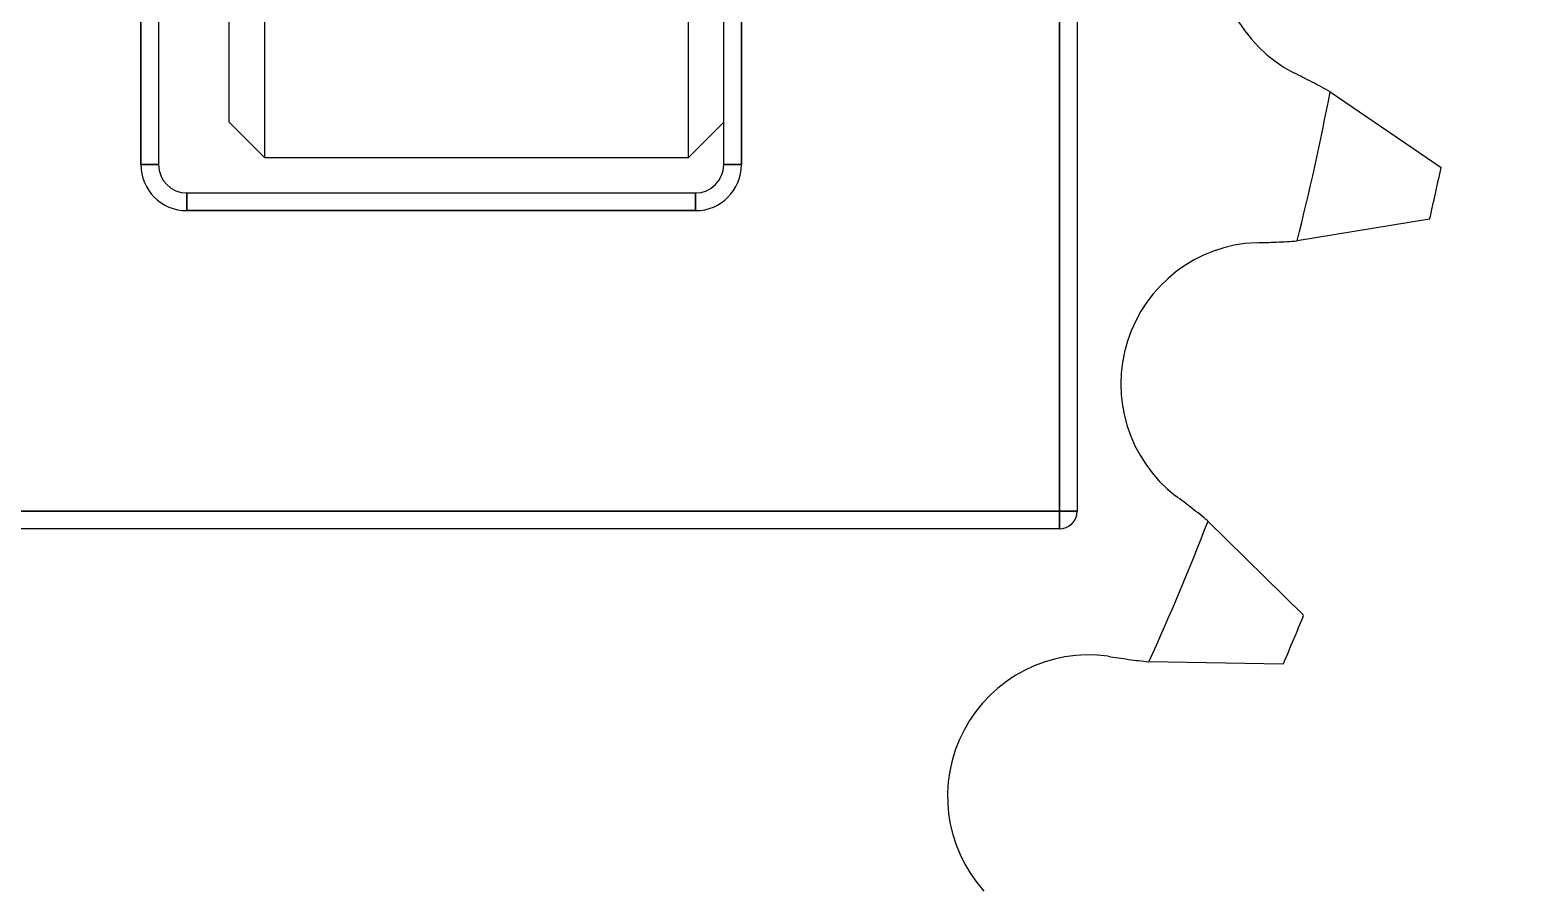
# Model space of a CAD drawing. Header units: metres. Extents: x 0 to 63075, y 0 to 44550.
# Drawn here: x 36410.9 to 36453.33, y 35128.53 to 35152.88 of the extents above; entities that cross this region are included whole.
import ezdxf

# ---------------------------------------------------------------- set-up
doc = ezdxf.new("R2010")
doc.units = ezdxf.units.M
doc.header["$LTSCALE"] = 75
doc.linetypes.add('HIDDEN2', pattern=[4.7625, 3.175, -1.5875])
for name, color, linetype in [('SDM', 7, 'Continuous'), ('SL4', 4, 'Continuous'), ('ST1', 7, 'HIDDEN2')]:
    doc.layers.add(name, color=color, linetype=linetype)

# ---------------------------------------------------------------- blocks, each defined once
blk = doc.blocks.new('A$Cf5e9a517')
at = {"layer": 'SL4'}
for p, q in [((252.283, 1613.323), (252.283, 1583.15)), ((251.783, 1583.15), (251.783, 1611.071)), ((254.283, 1584.35), (254.283, 1598.35)), ((255.283, 1598.35), (255.283, 1583.35)), ((267.283, 1583.35), (267.283, 1598.35)), ((268.283, 1583.15), (268.283, 1587.58)), ((268.783, 1587.58), (268.783, 1583.15)), ((277.783, 1573.35), (277.783, 1587.58)), ((278.283, 1587.58), (278.283, 1573.35)), ((254.283, 1584.35), (255.283, 1583.35)), ((267.283, 1583.35), (268.283, 1584.35)), ((252.283, 1583.15), (251.783, 1583.15)), ((255.283, 1583.35), (267.283, 1583.35)), ((268.283, 1583.15), (268.783, 1583.15)), ((253.083, 1582.35), (267.483, 1582.35)), ((253.083, 1582.35), (253.083, 1581.85)), ((267.483, 1582.35), (267.483, 1581.85)), ((267.483, 1581.85), (253.083, 1581.85)), ((245.433, 1573.35), (277.783, 1573.35)), ((277.783, 1573.35), (277.783, 1572.85)), ((278.283, 1573.35), (277.783, 1573.35)), ((277.783, 1572.85), (245.433, 1572.85))]:
    blk.add_line(p, q, dxfattribs=at)
for radius in [125, 123.91, 122.777, 119.686, 89.286]:
    blk.add_circle((216.283, 1598.35), radius, dxfattribs=at)
for centre, radius, start, end in [((216.283, 1598.35), 104.464, 84.34617, 70.62407), ((216.283, 1598.35), 98.5, 84.12256, 70.84769), ((216.283, 1598.35), 93.236, 82.04946, 72.92078), ((216.283, 1598.35), 92.147, 81.13305, 347.48512), ((216.283, 1598.35), 92.147, 347.48512, 73.8372), ((216.283, 1598.35), 86.207, 285.15738, 49.81286), ((253.083, 1583.15), 1.3, 180, 270), ((253.083, 1583.15), 0.8, 180, 270), ((267.483, 1583.15), 1.3, 270, 0), ((267.483, 1583.15), 0.8, 270, 0), ((277.783, 1573.35), 0.5, 270, 0)]:
    blk.add_arc(centre, radius, start, end, dxfattribs=at)
blk.add_open_spline([(262.902, 1661.167), (261.616, 1655.372), (259.043, 1643.782), (255.181, 1626.38), (251.31, 1608.941), (247.426, 1591.443), (243.542, 1573.944), (239.67, 1556.501), (235.807, 1539.096), (233.233, 1527.504), (231.947, 1521.708)], degree=3, knots=[0, 0, 0, 0, 0.124879, 0.249755, 0.374717, 0.499956, 0.625212, 0.750198, 0.875098, 1, 1, 1, 1], dxfattribs=at)
at = {"layer": 'ST1'}
for p, q in [((251.783, 1613.55), (251.783, 1583.15)), ((268.783, 1583.15), (268.783, 1587.58)), ((277.783, 1587.58), (277.783, 1573.35)), ((285.446, 1585.211), (288.585, 1583.069)), ((251.783, 1583.15), (252.283, 1583.15)), ((252.283, 1583.15), (251.783, 1583.15)), ((251.783, 1583.15), (252.283, 1583.15)), ((268.783, 1583.15), (268.283, 1583.15)), ((268.283, 1583.15), (268.783, 1583.15)), ((268.783, 1583.15), (268.283, 1583.15)), ((253.083, 1581.85), (253.083, 1582.35)), ((253.083, 1582.35), (253.083, 1581.85)), ((253.083, 1581.85), (253.083, 1582.35)), ((267.483, 1581.85), (267.483, 1582.35)), ((267.483, 1582.35), (267.483, 1581.85)), ((267.483, 1581.85), (267.483, 1582.35)), ((253.083, 1581.85), (267.483, 1581.85)), ((288.26, 1581.605), (284.509, 1580.993)), ((277.783, 1573.35), (245.433, 1573.35)), ((278.283, 1573.35), (277.783, 1573.35)), ((277.783, 1572.85), (277.783, 1573.35)), ((277.783, 1573.35), (277.783, 1572.85)), ((277.783, 1573.35), (278.283, 1573.35)), ((277.783, 1573.35), (278.283, 1573.35)), ((277.783, 1572.85), (277.783, 1573.35)), ((281.988, 1573.072), (284.695, 1570.405)), ((284.114, 1569.022), (280.314, 1569.09))]:
    blk.add_line(p, q, dxfattribs=at)
for radius in [114.333, 92.131, 89.448]:
    blk.add_circle((216.283, 1598.35), radius, dxfattribs=at)
for centre, radius, start, end in [((286.26, 1589.296), 4, 102.698, 242.5579), ((275.277, 1566.928), 20.92, 60.9172, 64.0945), ((216.283, 1598.35), 70.4, 345.72676, 349.24349), ((253.083, 1583.15), 1.3, 180, 270), ((253.083, 1583.15), 1.3, 180, 270), ((253.083, 1583.15), 1.3, 180, 270), ((267.483, 1583.15), 1.3, 270, 0), ((267.483, 1583.15), 1.3, 270, 0), ((267.483, 1583.15), 1.3, 270, 0), ((216.283, 1598.35), 73.9, 346.90363, 348.06662), ((283.519, 1576.947), 4, 92.4123, 232.2722), ((283.031, 1601.861), 20.92, 270.8758, 274.0531), ((268.718, 1556.9), 20.92, 50.6315, 53.8088), ((216.283, 1598.35), 70.4, 335.44104, 338.95778), ((216.283, 1598.35), 73.9, 336.61791, 337.78091), ((278.617, 1565.285), 4, 82.1266, 221.9865), ((282.585, 1589.886), 20.92, 260.5901, 263.7673)]:
    blk.add_arc(centre, radius, start, end, dxfattribs=at)

msp = doc.modelspace()

# ---------------------------------------------------------------- block references
at = {"layer": 'SDM'}
msp.add_blockref('A$Cf5e9a517', (36162.252, 33565.919), dxfattribs=at)

doc.saveas('drawing.dxf')
